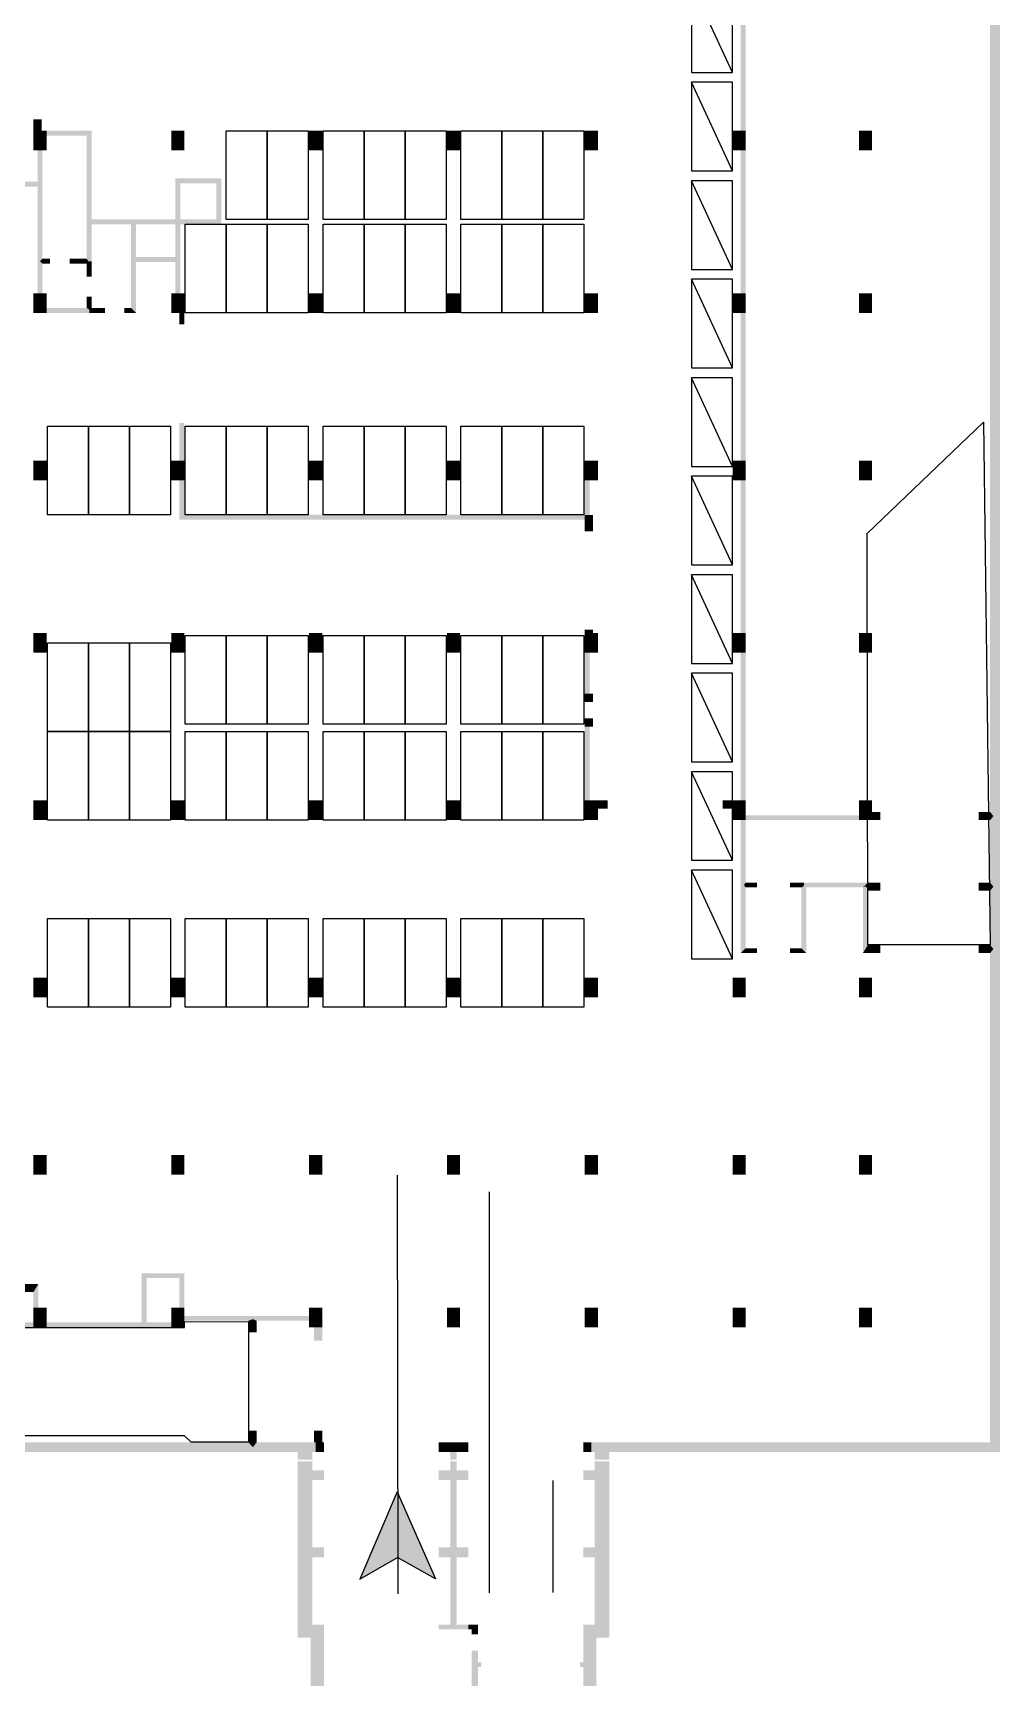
# Model space of a CAD drawing. Header units: inches. Extents: x 112.52 to 113.57, y 28.16 to 29.42.
# Drawn here: x 113.3212 to 113.5672, y 28.1645 to 28.5848 of the extents above; entities that cross this region are included whole.
import ezdxf

# ---------------------------------------------------------------- set-up
doc = ezdxf.new("R2010")
doc.units = ezdxf.units.IN
doc.header["$MEASUREMENT"] = 0
for name, color, linetype in [('0.0新增car', 253, 'Continuous'), ('PUB_HATCH', 253, 'Continuous'), ('坡道', 253, 'Continuous'), ('车位区域', 3, 'Continuous'), ('车动线', 7, 'Continuous'), ('车行流线', 253, 'Continuous')]:
    doc.layers.add(name, color=color, linetype=linetype)

# ---------------------------------------------------------------- blocks, each defined once
blk = doc.blocks.new('箭头')
at = {"layer": '车动线'}
blk.add_hatch(color=253, dxfattribs=at).paths.add_polyline_path([(0, 3196), (1849, -1048), (0, 0), (-1845, -1060)])
at = {"layer": '车动线', "color": 253}
for points in [[(0, 3196), (-1845, -1060), (0, 0)], [(0, 3196), (1849, -1048), (0, 0)]]:
    blk.add_lwpolyline(points, dxfattribs=at)
blk = doc.blocks.new('xz car')
at = {"layer": '0.0新增car', "color": 253}
blk.add_lwpolyline([(-1906919.5, -12572032.5), (-1906919.5, -12566632.5), (-1904419.5, -12566632.5), (-1904419.5, -12572032.5)], close=True, dxfattribs=at)
blk.add_lwpolyline([(-1904419.5, -12566632.5), (-1906919.5, -12572032.5)], dxfattribs=at)

msp = doc.modelspace()

# ---------------------------------------------------------------- hatches: boundary and pattern name
at = {"layer": 'PUB_HATCH'}
for points in [[(113.56549, 28.38571), (113.56716, 28.38571), (113.56716, 28.69588), (113.56549, 28.69588), (113.56466, 28.69526), (113.56466, 28.38676)], [(113.50246, 28.47108), (113.5012, 28.47108), (113.5012, 28.43226), (113.50246, 28.43226)], [(113.46155, 28.43226), (113.46155, 28.43226), (113.46363, 28.43226), (113.46363, 28.43309), (113.46154, 28.43309), (113.46154, 28.43226)], [(113.32128, 28.42725), (113.32462, 28.42725), (113.32462, 28.43226), (113.32128, 28.43226)], [(113.35635, 28.42725), (113.35969, 28.42725), (113.35969, 28.43226), (113.35635, 28.43226)], [(113.39141, 28.42725), (113.39475, 28.42725), (113.39475, 28.43226), (113.39141, 28.43226)], [(113.42648, 28.42725), (113.42982, 28.42725), (113.42982, 28.43226), (113.42648, 28.43226)], [(113.46155, 28.42725), (113.46488, 28.42725), (113.46488, 28.43226), (113.46155, 28.43226)], [(113.49912, 28.42725), (113.50246, 28.42725), (113.50246, 28.43226), (113.49912, 28.43226)], [(113.53126, 28.42725), (113.5346, 28.42725), (113.5346, 28.43226), (113.53126, 28.43226)], [(113.4628, 28.42725), (113.46217, 28.42725), (113.46155, 28.42725), (113.46155, 28.41473), (113.4628, 28.41473)], [(113.50246, 28.42725), (113.5012, 28.42725), (113.5012, 28.38968), (113.50246, 28.38968)], [(113.46155, 28.41681), (113.46155, 28.41472), (113.46363, 28.41472), (113.46363, 28.41681)], [(113.46155, 28.41055), (113.46155, 28.40846), (113.46363, 28.40846), (113.46363, 28.41055)], [(113.46155, 28.38968), (113.4628, 28.38968), (113.4628, 28.40909), (113.46155, 28.40909)], [(113.32128, 28.38467), (113.32462, 28.38467), (113.32462, 28.38968), (113.32128, 28.38968)], [(113.35635, 28.38467), (113.35969, 28.38467), (113.35969, 28.38968), (113.35635, 28.38968)], [(113.39141, 28.38467), (113.39475, 28.38467), (113.39475, 28.38968), (113.39141, 28.38968)], [(113.42648, 28.38467), (113.42982, 28.38467), (113.42982, 28.38968), (113.42648, 28.38968)], [(113.46155, 28.38467), (113.46488, 28.38467), (113.46488, 28.38968), (113.46155, 28.38968)], [(113.46488, 28.38968), (113.46488, 28.38759), (113.46739, 28.38759), (113.46739, 28.38968)], [(113.49912, 28.38968), (113.49661, 28.38968), (113.49661, 28.38759), (113.49912, 28.38759)], [(113.49912, 28.38467), (113.50246, 28.38467), (113.50246, 28.38968), (113.49912, 28.38968)], [(113.53126, 28.38467), (113.5346, 28.38467), (113.5346, 28.38968), (113.53126, 28.38968)], [(113.5346, 28.38676), (113.5346, 28.38467), (113.53209, 28.38467), (113.53209, 28.38467), (113.53669, 28.38467), (113.53669, 28.38676)], [(113.56173, 28.38467), (113.56466, 28.38467), (113.56549, 28.38571), (113.56466, 28.38676), (113.56173, 28.38676)], [(113.50246, 28.38467), (113.5012, 28.38467), (113.5012, 28.36818), (113.50204, 28.36818), (113.50246, 28.36881)], [(113.50246, 28.38592), (113.50246, 28.38467), (113.53126, 28.38467), (113.53126, 28.38592)], [(113.56549, 28.36776), (113.56716, 28.36776), (113.56716, 28.38571), (113.56549, 28.38571), (113.56466, 28.38467), (113.56466, 28.36881)], [(113.5012, 28.35086), (113.50246, 28.35211), (113.50246, 28.36755), (113.50204, 28.36818), (113.5012, 28.36818)], [(113.50538, 28.36881), (113.50246, 28.36881), (113.50204, 28.36818), (113.50246, 28.36755), (113.50538, 28.36755)], [(113.51727, 28.36797), (113.51727, 28.36881), (113.51373, 28.36881), (113.51373, 28.36755), (113.51665, 28.36755)], [(113.51665, 28.35211), (113.5179, 28.35086), (113.5179, 28.36755), (113.51727, 28.36797), (113.51665, 28.36755)], [(113.5323, 28.36755), (113.53356, 28.36881), (113.51727, 28.36881), (113.51727, 28.36797), (113.5179, 28.36755)], [(113.53314, 28.36776), (113.53356, 28.36881), (113.53356, 28.36881), (113.5323, 28.36755), (113.5323, 28.36776)], [(113.5323, 28.35086), (113.53356, 28.35294), (113.53356, 28.36672), (113.53314, 28.36776), (113.5323, 28.36776)], [(113.53669, 28.36881), (113.53356, 28.36881), (113.53314, 28.36776), (113.53356, 28.36672), (113.53669, 28.36672)], [(113.56173, 28.36672), (113.56466, 28.36672), (113.56549, 28.36776), (113.56466, 28.36881), (113.56173, 28.36881)], [(113.56549, 28.3519), (113.56716, 28.3519), (113.56716, 28.36776), (113.56549, 28.36776), (113.56466, 28.36672), (113.56466, 28.35294)], [(113.50538, 28.35211), (113.50246, 28.35211), (113.5012, 28.35086), (113.50538, 28.35086)], [(113.5179, 28.35086), (113.51665, 28.35211), (113.51373, 28.35211), (113.51373, 28.35086)], [(113.53669, 28.35294), (113.53356, 28.35294), (113.5323, 28.35086), (113.53669, 28.35086)], [(113.56173, 28.35086), (113.56466, 28.35086), (113.56549, 28.3519), (113.56466, 28.35294), (113.56173, 28.35294)], [(113.56466, 28.22645), (113.56716, 28.22395), (113.56716, 28.3519), (113.56549, 28.3519), (113.56466, 28.35086)], [(113.32128, 28.33958), (113.32462, 28.33958), (113.32462, 28.34459), (113.32128, 28.34459)], [(113.35635, 28.33958), (113.35969, 28.33958), (113.35969, 28.34459), (113.35635, 28.34459)], [(113.39141, 28.33958), (113.39475, 28.33958), (113.39475, 28.34459), (113.39141, 28.34459)], [(113.42648, 28.33958), (113.42982, 28.33958), (113.42982, 28.34459), (113.42648, 28.34459)], [(113.46155, 28.33958), (113.46488, 28.33958), (113.46488, 28.34459), (113.46155, 28.34459)], [(113.49912, 28.33958), (113.50246, 28.33958), (113.50246, 28.34459), (113.49912, 28.34459)], [(113.53126, 28.33958), (113.5346, 28.33958), (113.5346, 28.34459), (113.53126, 28.34459)], [(113.32128, 28.2945), (113.32462, 28.2945), (113.32462, 28.29951), (113.32128, 28.29951)], [(113.35635, 28.2945), (113.35969, 28.2945), (113.35969, 28.29951), (113.35635, 28.29951)], [(113.39141, 28.2945), (113.39475, 28.2945), (113.39475, 28.29951), (113.39141, 28.29951)], [(113.42648, 28.2945), (113.42982, 28.2945), (113.42982, 28.29951), (113.42648, 28.29951)], [(113.46155, 28.2945), (113.46488, 28.2945), (113.46488, 28.29951), (113.46155, 28.29951)], [(113.49912, 28.2945), (113.50246, 28.2945), (113.50246, 28.29951), (113.49912, 28.29951)], [(113.53126, 28.2945), (113.5346, 28.2945), (113.5346, 28.29951), (113.53126, 28.29951)], [(113.34946, 28.25651), (113.35008, 28.25693), (113.35008, 28.2682), (113.34883, 28.26945), (113.34883, 28.25693)], [(113.34883, 28.26945), (113.35008, 28.2682), (113.35843, 28.2682), (113.35968, 28.26945)], [(113.35843, 28.26068), (113.35968, 28.26068), (113.35968, 28.26945), (113.35843, 28.2682)], [(113.32253, 28.26674), (113.31838, 28.26674), (113.31838, 28.26465), (113.32128, 28.26465)], [(113.32128, 28.26068), (113.32253, 28.26068), (113.32253, 28.26674), (113.32128, 28.26465)], [(113.32128, 28.25567), (113.32462, 28.25567), (113.32462, 28.26068), (113.32128, 28.26068)], [(113.35635, 28.25567), (113.35969, 28.25567), (113.35969, 28.26068), (113.35635, 28.26068)], [(113.39141, 28.25567), (113.39475, 28.25567), (113.39475, 28.26068), (113.39141, 28.26068)], [(113.42648, 28.25567), (113.42982, 28.25567), (113.42982, 28.26068), (113.42648, 28.26068)], [(113.46155, 28.25567), (113.46488, 28.25567), (113.46488, 28.26068), (113.46155, 28.26068)], [(113.49912, 28.25567), (113.50246, 28.25567), (113.50246, 28.26068), (113.49912, 28.26068)], [(113.53126, 28.25567), (113.5346, 28.25567), (113.5346, 28.26068), (113.53126, 28.26068)], [(113.32128, 28.25567), (113.32128, 28.25693), (113.28955, 28.25693), (113.28955, 28.25567), (113.28788, 28.25567), (113.28788, 28.25567)], [(113.32462, 28.25693), (113.32462, 28.25614), (113.32462, 28.25567), (113.33464, 28.25568), (113.33464, 28.25693)], [(113.34946, 28.25651), (113.34883, 28.25693), (113.33464, 28.25693), (113.33464, 28.25568), (113.34946, 28.25568)], [(113.35635, 28.25568), (113.35635, 28.2563), (113.35635, 28.25693), (113.35008, 28.25693), (113.34946, 28.25651), (113.34946, 28.25568)], [(113.35969, 28.25797), (113.35969, 28.25734), (113.37596, 28.25734), (113.37708, 28.25776), (113.37722, 28.2586), (113.35969, 28.2586)], [(113.37708, 28.25776), (113.37596, 28.25734), (113.37596, 28.25442), (113.37805, 28.25442), (113.37805, 28.25734)], [(113.39141, 28.25797), (113.39141, 28.25859), (113.37722, 28.2586), (113.37708, 28.25776), (113.37805, 28.25734), (113.39141, 28.25734)], [(113.39475, 28.25797), (113.39475, 28.25567), (113.39266, 28.25567), (113.39266, 28.25233), (113.39475, 28.25233)], [(113.37596, 28.22937), (113.37596, 28.22645), (113.37711, 28.2252), (113.37805, 28.22645), (113.37805, 28.22937)], [(113.39266, 28.22937), (113.39266, 28.22645), (113.39383, 28.22545), (113.39475, 28.22645), (113.39475, 28.22937)], [(113.37711, 28.2252), (113.37596, 28.22645), (113.21838, 28.22645), (113.21775, 28.22562), (113.21775, 28.22395), (113.37722, 28.22395)], [(113.39308, 28.22395), (113.39308, 28.22645), (113.37805, 28.22645), (113.37711, 28.2252), (113.37722, 28.22395)], [(113.39383, 28.22545), (113.39266, 28.22645), (113.39308, 28.22645), (113.39308, 28.22395), (113.39392, 28.22395)], [(113.39383, 28.22545), (113.39392, 28.22645), (113.39308, 28.22645), (113.39308, 28.22395), (113.39392, 28.22395)], [(113.39517, 28.22562), (113.39517, 28.22645), (113.39392, 28.22645), (113.39383, 28.22545), (113.39392, 28.22395), (113.39517, 28.22395)], [(113.39517, 28.22562), (113.39517, 28.22645), (113.39475, 28.22645), (113.39383, 28.22545), (113.39392, 28.22395), (113.39517, 28.22395)], [(113.42815, 28.22395), (113.42815, 28.22645), (113.42439, 28.22645), (113.42439, 28.22562), (113.42439, 28.22395)], [(113.42815, 28.22395), (113.42815, 28.22645), (113.4244, 28.22645), (113.42439, 28.22562), (113.4244, 28.22395)], [(113.43191, 28.22562), (113.43191, 28.22645), (113.42815, 28.22645), (113.42815, 28.22395), (113.43191, 28.22395)], [(113.43191, 28.22562), (113.43191, 28.22645), (113.42815, 28.22645), (113.42815, 28.22395), (113.43191, 28.22395)], [(113.46322, 28.22395), (113.46322, 28.22645), (113.46113, 28.22645), (113.46113, 28.22562), (113.46113, 28.22395)], [(113.46322, 28.22395), (113.46322, 28.22645), (113.46113, 28.22645), (113.46113, 28.22562), (113.46113, 28.22395)], [(113.56716, 28.22395), (113.56466, 28.22645), (113.46322, 28.22645), (113.46322, 28.22395)], [(113.43191, 28.17886), (113.43274, 28.17886), (113.43441, 28.18011), (113.43191, 28.18011)], [(113.43191, 28.17886), (113.43274, 28.17886), (113.43441, 28.18011), (113.43191, 28.18011)], [(113.43274, 28.17886), (113.43274, 28.17761), (113.43441, 28.17761), (113.43441, 28.18011)], [(113.43274, 28.17886), (113.43274, 28.17761), (113.43441, 28.17761), (113.43441, 28.18011)], [(113.43441, 28.16448), (113.43441, 28.17344), (113.43274, 28.17344), (113.43274, 28.16448)], [(113.43441, 28.16448), (113.43441, 28.17344), (113.43274, 28.17344), (113.43274, 28.16448)]]:
    msp.add_hatch(color=253, dxfattribs=at).paths.add_polyline_path(points)
at = {"layer": 'PUB_HATCH', "true_color": 0xfcfcfc}
for points in [[(113.50246, 28.58755), (113.5012, 28.58755), (113.5012, 28.56), (113.50246, 28.56)], [(113.32128, 28.56), (113.32337, 28.56), (113.32337, 28.56292), (113.32128, 28.56292), (113.32128, 28.56)], [(113.32128, 28.55499), (113.32462, 28.55499), (113.32462, 28.56), (113.32128, 28.56)], [(113.32462, 28.56), (113.32462, 28.55875), (113.33484, 28.55875), (113.3361, 28.56)], [(113.3361, 28.56), (113.33484, 28.55875), (113.33484, 28.53683), (113.33568, 28.53683), (113.3361, 28.53746)], [(113.35635, 28.55499), (113.35969, 28.55499), (113.35969, 28.56), (113.35635, 28.56)], [(113.39141, 28.55499), (113.39475, 28.55499), (113.39475, 28.56), (113.39141, 28.56)], [(113.42648, 28.55499), (113.42982, 28.55499), (113.42982, 28.56), (113.42648, 28.56)], [(113.46155, 28.55499), (113.46488, 28.55499), (113.46488, 28.56), (113.46155, 28.56)], [(113.49912, 28.55499), (113.50246, 28.55499), (113.50246, 28.56), (113.49912, 28.56)], [(113.53126, 28.55499), (113.5346, 28.55499), (113.5346, 28.56), (113.53126, 28.56)], [(113.32357, 28.55499), (113.32232, 28.55499), (113.32232, 28.54706), (113.32295, 28.54643), (113.32358, 28.54643)], [(113.50246, 28.55499), (113.5012, 28.55499), (113.5012, 28.51867), (113.50246, 28.51867)], [(113.29852, 28.54664), (113.29852, 28.54581), (113.32232, 28.54581), (113.32295, 28.54643), (113.32232, 28.54706), (113.29915, 28.54706)], [(113.32295, 28.52681), (113.32357, 28.52744), (113.32358, 28.54643), (113.32295, 28.54643), (113.32232, 28.54581), (113.32232, 28.52681)], [(113.35864, 28.54664), (113.35739, 28.54789), (113.35739, 28.52786), (113.35781, 28.52723), (113.35864, 28.52723)], [(113.36782, 28.54664), (113.36907, 28.54789), (113.35739, 28.54789), (113.35864, 28.54664)], [(113.36907, 28.54789), (113.36782, 28.54664), (113.36782, 28.53746), (113.36907, 28.53621)], [(113.33568, 28.53683), (113.33484, 28.53683), (113.33484, 28.52744), (113.33526, 28.52681), (113.3361, 28.52681), (113.3361, 28.53621)], [(113.34674, 28.53662), (113.34674, 28.53746), (113.3361, 28.53746), (113.33568, 28.53683), (113.3361, 28.53621), (113.34611, 28.53621)], [(113.34674, 28.53662), (113.34611, 28.53621), (113.34611, 28.52723), (113.34695, 28.52723), (113.34737, 28.52786), (113.34736, 28.53621)], [(113.36907, 28.53621), (113.36782, 28.53746), (113.34674, 28.53746), (113.34674, 28.53662), (113.34736, 28.53621)], [(113.32232, 28.51867), (113.32357, 28.51867), (113.32357, 28.52619), (113.32295, 28.52681), (113.32232, 28.52681)], [(113.32357, 28.52619), (113.32545, 28.52619), (113.32545, 28.52744), (113.32357, 28.52744), (113.32295, 28.52681)], [(113.33484, 28.52744), (113.33046, 28.52744), (113.33046, 28.52619), (113.33484, 28.52619), (113.33526, 28.52681)], [(113.33484, 28.52619), (113.33484, 28.52285), (113.3361, 28.52285), (113.3361, 28.52681), (113.33526, 28.52681)], [(113.34695, 28.52723), (113.34611, 28.52723), (113.34612, 28.51492), (113.34737, 28.51366), (113.34737, 28.5266)], [(113.34695, 28.52723), (113.34737, 28.5266), (113.35739, 28.5266), (113.35781, 28.52723), (113.35739, 28.52786), (113.34737, 28.52786)], [(113.35739, 28.51867), (113.35864, 28.51867), (113.35864, 28.52723), (113.35781, 28.52723), (113.35739, 28.5266)], [(113.32128, 28.51366), (113.32462, 28.51366), (113.32462, 28.51867), (113.32128, 28.51867)], [(113.3361, 28.51492), (113.3361, 28.51784), (113.33484, 28.51784), (113.33484, 28.51492), (113.33547, 28.5145)], [(113.35635, 28.51366), (113.35969, 28.51366), (113.35969, 28.51867), (113.35635, 28.51867)], [(113.39141, 28.51366), (113.39475, 28.51366), (113.39475, 28.51867), (113.39141, 28.51867)], [(113.42648, 28.51366), (113.42982, 28.51366), (113.42982, 28.51867), (113.42648, 28.51867)], [(113.46155, 28.51366), (113.46488, 28.51366), (113.46488, 28.51867), (113.46155, 28.51867)], [(113.49912, 28.51366), (113.50246, 28.51366), (113.50246, 28.51867), (113.49912, 28.51867)], [(113.53126, 28.51366), (113.5346, 28.51366), (113.5346, 28.51867), (113.53126, 28.51867)], [(113.32462, 28.51492), (113.32462, 28.51366), (113.33547, 28.51366), (113.33547, 28.5145), (113.33484, 28.51492)], [(113.33547, 28.51366), (113.33944, 28.51366), (113.33944, 28.51492), (113.3361, 28.51492), (113.33547, 28.5145)], [(113.34612, 28.51492), (113.34444, 28.51492), (113.34444, 28.51366), (113.34737, 28.51366)], [(113.35969, 28.51366), (113.35843, 28.51366), (113.35843, 28.51074), (113.35969, 28.51074)], [(113.50246, 28.51366), (113.5012, 28.51366), (113.5012, 28.47609), (113.50246, 28.47609)], [(113.35843, 28.47609), (113.35969, 28.47609), (113.35969, 28.4857), (113.35843, 28.4857)], [(113.32128, 28.47108), (113.32462, 28.47108), (113.32462, 28.47609), (113.32128, 28.47609)], [(113.35635, 28.47108), (113.35969, 28.47108), (113.35969, 28.47609), (113.35635, 28.47609)], [(113.39141, 28.47108), (113.39475, 28.47108), (113.39475, 28.47609), (113.39141, 28.47609)], [(113.42648, 28.47108), (113.42982, 28.47108), (113.42982, 28.47609), (113.42648, 28.47609)], [(113.46155, 28.47108), (113.46488, 28.47108), (113.46488, 28.47609), (113.46155, 28.47609)], [(113.49912, 28.47108), (113.50246, 28.47108), (113.50246, 28.47609), (113.49912, 28.47609)], [(113.53126, 28.47108), (113.5346, 28.47108), (113.5346, 28.47609), (113.53126, 28.47609)], [(113.35969, 28.47108), (113.35843, 28.47108), (113.35843, 28.46106), (113.35969, 28.46232)], [(113.46155, 28.46232), (113.4628, 28.46106), (113.4628, 28.47108), (113.46155, 28.47108)], [(113.35969, 28.46232), (113.35843, 28.46106), (113.4628, 28.46106), (113.46155, 28.46232)], [(113.46363, 28.45814), (113.46363, 28.46231), (113.46154, 28.46231), (113.46154, 28.45814)]]:
    msp.add_hatch(color=7, dxfattribs=at).paths.add_polyline_path(points)
at = {"layer": 'PUB_HATCH'}
h = msp.add_hatch(color=253, dxfattribs=at)
h.dxf.hatch_style = 1
h.paths.add_polyline_path([(113.39225, 28.22394), (113.38849, 28.22394), (113.38849, 28.22203), (113.39225, 28.22203)])
h.paths.add_polyline_path([(113.42898, 28.22394), (113.42815, 28.22394), (113.42815, 28.22203), (113.42898, 28.22203)])
h.paths.add_polyline_path([(113.42815, 28.22394), (113.42731, 28.22394), (113.42731, 28.22203), (113.42815, 28.22203)])
h.paths.add_polyline_path([(113.46781, 28.22395), (113.46405, 28.22395), (113.46405, 28.22203), (113.46781, 28.22203)])
h = msp.add_hatch(color=253, dxfattribs=at)
h.dxf.hatch_style = 1
h.paths.add_polyline_path([(113.39308, 28.21935), (113.39225, 28.21935), (113.39225, 28.22161), (113.38849, 28.22161), (113.38849, 28.17677), (113.39183, 28.17677), (113.39183, 28.16448), (113.39517, 28.16448), (113.39517, 28.18011), (113.39225, 28.18011), (113.39225, 28.19723), (113.39517, 28.19723), (113.39517, 28.19973), (113.39225, 28.19973), (113.39225, 28.21685), (113.39308, 28.21685)])
h.paths.add_polyline_path([(113.39517, 28.21935), (113.39308, 28.21935), (113.39308, 28.21685), (113.39517, 28.21685)], flags=17)
h = msp.add_hatch(color=253, dxfattribs=at)
h.dxf.hatch_style = 1
h.paths.add_polyline_path([(113.39308, 28.21935), (113.39225, 28.21935), (113.39225, 28.22161), (113.38849, 28.22161), (113.38849, 28.17677), (113.39183, 28.17677), (113.39183, 28.16448), (113.39517, 28.16448), (113.39517, 28.18011), (113.39225, 28.18011), (113.39225, 28.19723), (113.39517, 28.19723), (113.39517, 28.19973), (113.39225, 28.19973), (113.39225, 28.21685), (113.39308, 28.21685)])
h.paths.add_polyline_path([(113.39517, 28.21935), (113.39308, 28.21935), (113.39308, 28.21685), (113.39517, 28.21685)], flags=17)
h = msp.add_hatch(color=253, dxfattribs=at)
h.dxf.hatch_style = 1
h.paths.add_polyline_path([(113.46781, 28.19598), (113.46781, 28.22161), (113.46405, 28.22161), (113.46405, 28.21935), (113.46322, 28.21935), (113.46322, 28.21685), (113.46405, 28.21685), (113.46405, 28.19973), (113.46321, 28.19973), (113.46321, 28.19723), (113.46405, 28.19723), (113.46405, 28.18011), (113.46321, 28.18011), (113.46321, 28.16448), (113.46447, 28.16448), (113.46447, 28.17677), (113.46781, 28.17677)])
h.paths.add_polyline_path([(113.46321, 28.18011), (113.46113, 28.18011), (113.46113, 28.16448), (113.46321, 28.16448)])
h.paths.add_polyline_path([(113.42815, 28.22161), (113.42731, 28.22161), (113.42731, 28.21935), (113.42815, 28.21935)])
h.paths.add_polyline_path([(113.42898, 28.22161), (113.42815, 28.22161), (113.42815, 28.21935), (113.42898, 28.21935)])
h.paths.add_polyline_path([(113.42815, 28.21935), (113.42731, 28.21935), (113.42439, 28.21935), (113.42439, 28.21685), (113.42731, 28.21685), (113.42731, 28.20891), (113.42815, 28.20891)])
h.paths.add_polyline_path([(113.43191, 28.21935), (113.42815, 28.21935), (113.42815, 28.20891), (113.42898, 28.20891), (113.42898, 28.21685), (113.43191, 28.21685)])
h.paths.add_polyline_path([(113.42898, 28.20891), (113.42815, 28.20891), (113.42815, 28.19935), (113.42815, 28.17886), (113.43191, 28.17886), (113.43191, 28.18011), (113.42898, 28.18011), (113.42898, 28.19723), (113.43191, 28.19723), (113.43191, 28.19973), (113.42898, 28.19973)])
h.paths.add_polyline_path([(113.42815, 28.20891), (113.42731, 28.20891), (113.42731, 28.19973), (113.42439, 28.19973), (113.42439, 28.19723), (113.42731, 28.19723), (113.42731, 28.18011), (113.42439, 28.18011), (113.42439, 28.17886), (113.42815, 28.17886)])
h.paths.add_polyline_path([(113.46321, 28.19973), (113.46113, 28.19973), (113.46113, 28.19723), (113.46321, 28.19723)])
h.paths.add_polyline_path([(113.46321, 28.21935), (113.46113, 28.21935), (113.46113, 28.21685), (113.46321, 28.21685)])
h = msp.add_hatch(color=253, dxfattribs=at)
h.dxf.hatch_style = 1
h.paths.add_polyline_path([(113.46781, 28.19598), (113.46781, 28.22161), (113.46405, 28.22161), (113.46405, 28.21935), (113.46322, 28.21935), (113.46322, 28.21685), (113.46405, 28.21685), (113.46405, 28.19973), (113.46321, 28.19973), (113.46321, 28.19723), (113.46405, 28.19723), (113.46405, 28.18011), (113.46321, 28.18011), (113.46321, 28.16448), (113.46447, 28.16448), (113.46447, 28.17677), (113.46781, 28.17677)])
h.paths.add_polyline_path([(113.46321, 28.18011), (113.46113, 28.18011), (113.46113, 28.16448), (113.46321, 28.16448)])
h.paths.add_polyline_path([(113.42815, 28.22161), (113.42731, 28.22161), (113.42731, 28.21935), (113.42815, 28.21935)])
h.paths.add_polyline_path([(113.42898, 28.22161), (113.42815, 28.22161), (113.42815, 28.21935), (113.42898, 28.21935)])
h.paths.add_polyline_path([(113.42815, 28.21935), (113.42731, 28.21935), (113.42439, 28.21935), (113.42439, 28.21685), (113.42731, 28.21685), (113.42731, 28.20891), (113.42815, 28.20891)])
h.paths.add_polyline_path([(113.43191, 28.21935), (113.42815, 28.21935), (113.42815, 28.20891), (113.42898, 28.20891), (113.42898, 28.21685), (113.43191, 28.21685)])
h.paths.add_polyline_path([(113.42898, 28.20891), (113.42815, 28.20891), (113.42815, 28.19935), (113.42815, 28.17886), (113.43191, 28.17886), (113.43191, 28.18011), (113.42898, 28.18011), (113.42898, 28.19723), (113.43191, 28.19723), (113.43191, 28.19973), (113.42898, 28.19973)])
h.paths.add_polyline_path([(113.42815, 28.20891), (113.42731, 28.20891), (113.42731, 28.19973), (113.42439, 28.19973), (113.42439, 28.19723), (113.42731, 28.19723), (113.42731, 28.18011), (113.42439, 28.18011), (113.42439, 28.17886), (113.42815, 28.17886)])
h.paths.add_polyline_path([(113.46321, 28.19973), (113.46113, 28.19973), (113.46113, 28.19723), (113.46321, 28.19723)])
h.paths.add_polyline_path([(113.46321, 28.21935), (113.46113, 28.21935), (113.46113, 28.21685), (113.46321, 28.21685)])
h = msp.add_hatch(color=253, dxfattribs=at)
h.dxf.hatch_style = 1
h.paths.add_polyline_path([(113.43525, 28.17051), (113.43441, 28.17051), (113.43441, 28.16926), (113.43525, 28.16926)])
h.paths.add_polyline_path([(113.46113, 28.17051), (113.46029, 28.17051), (113.46029, 28.16926), (113.46113, 28.16926)])
h = msp.add_hatch(color=253, dxfattribs=at)
h.dxf.hatch_style = 1
h.paths.add_polyline_path([(113.43525, 28.17051), (113.43441, 28.17051), (113.43441, 28.16926), (113.43525, 28.16926)])
h.paths.add_polyline_path([(113.46113, 28.17051), (113.46029, 28.17051), (113.46029, 28.16926), (113.46113, 28.16926)])

# ---------------------------------------------------------------- linework, layer by layer
at = {"layer": '坡道', "color": 253}
for points in [[(113.53356, 28.35294), (113.53335, 28.45761), (113.56299, 28.48592), (113.56466, 28.35294), (113.53356, 28.35294)], [(113.37596, 28.22934), (113.37596, 28.22645), (113.36137, 28.22645), (113.35968, 28.22812), (113.21838, 28.22812), (113.21838, 28.25567), (113.21838, 28.25567), (113.35969, 28.25567), (113.35969, 28.25713), (113.37596, 28.25707), (113.37596, 28.25442)]]:
    msp.add_lwpolyline(points, close=True, dxfattribs=at)
at = {"layer": '车位区域', "color": 253}
for points in [[(113.37033, 28.53746), (113.37033, 28.56), (113.38077, 28.56), (113.38077, 28.53746)], [(113.38077, 28.53746), (113.38077, 28.56), (113.3912, 28.56), (113.3912, 28.53746)], [(113.39496, 28.53746), (113.39496, 28.56), (113.4054, 28.56), (113.4054, 28.53746)], [(113.4054, 28.53746), (113.4054, 28.56), (113.41583, 28.56), (113.41583, 28.53746)], [(113.41583, 28.53746), (113.41583, 28.56), (113.42627, 28.56), (113.42627, 28.53746)], [(113.43003, 28.53746), (113.43003, 28.56), (113.44046, 28.56), (113.44046, 28.53746)], [(113.44046, 28.53746), (113.44046, 28.56), (113.4509, 28.56), (113.4509, 28.53746)], [(113.4509, 28.53746), (113.4509, 28.56), (113.46134, 28.56), (113.46134, 28.53746)], [(113.35989, 28.51366), (113.35989, 28.53621), (113.37033, 28.53621), (113.37033, 28.51366)], [(113.37033, 28.51366), (113.37033, 28.53621), (113.38077, 28.53621), (113.38077, 28.51366)], [(113.38077, 28.51366), (113.38077, 28.53621), (113.3912, 28.53621), (113.3912, 28.51366)], [(113.39496, 28.51366), (113.39496, 28.53621), (113.4054, 28.53621), (113.4054, 28.51366)], [(113.4054, 28.51366), (113.4054, 28.53621), (113.41583, 28.53621), (113.41583, 28.51366)], [(113.41583, 28.51366), (113.41583, 28.53621), (113.42627, 28.53621), (113.42627, 28.51366)], [(113.43003, 28.51366), (113.43003, 28.53621), (113.44046, 28.53621), (113.44046, 28.51366)], [(113.44046, 28.51366), (113.44046, 28.53621), (113.4509, 28.53621), (113.4509, 28.51366)], [(113.4509, 28.51366), (113.4509, 28.53621), (113.46134, 28.53621), (113.46134, 28.51366)], [(113.32483, 28.46232), (113.32483, 28.48486), (113.33526, 28.48486), (113.33526, 28.46232)], [(113.32483, 28.46232), (113.32483, 28.48486), (113.33526, 28.48486), (113.33526, 28.46232)], [(113.33526, 28.46232), (113.33526, 28.48486), (113.3457, 28.48486), (113.3457, 28.46232)], [(113.33526, 28.46232), (113.33526, 28.48486), (113.3457, 28.48486), (113.3457, 28.46232)], [(113.3457, 28.46232), (113.3457, 28.48486), (113.35614, 28.48486), (113.35614, 28.46232)], [(113.3457, 28.46232), (113.3457, 28.48486), (113.35614, 28.48486), (113.35614, 28.46232)], [(113.35989, 28.46232), (113.35989, 28.48486), (113.37033, 28.48486), (113.37033, 28.46232)], [(113.37033, 28.46232), (113.37033, 28.48486), (113.38077, 28.48486), (113.38077, 28.46232)], [(113.38077, 28.46232), (113.38077, 28.48486), (113.3912, 28.48486), (113.3912, 28.46232)], [(113.39496, 28.46232), (113.39496, 28.48486), (113.4054, 28.48486), (113.4054, 28.46232)], [(113.4054, 28.46232), (113.4054, 28.48486), (113.41583, 28.48486), (113.41583, 28.46232)], [(113.41583, 28.46232), (113.41583, 28.48486), (113.42627, 28.48486), (113.42627, 28.46232)], [(113.43003, 28.46232), (113.43003, 28.48486), (113.44046, 28.48486), (113.44046, 28.46232)], [(113.44046, 28.46232), (113.44046, 28.48486), (113.4509, 28.48486), (113.4509, 28.46232)], [(113.4509, 28.46232), (113.4509, 28.48486), (113.46134, 28.48486), (113.46134, 28.46232)], [(113.32483, 28.40721), (113.32483, 28.42975), (113.33526, 28.42975), (113.33526, 28.40721)], [(113.33526, 28.40721), (113.33526, 28.42975), (113.3457, 28.42975), (113.3457, 28.40721)], [(113.3457, 28.40721), (113.3457, 28.42975), (113.35614, 28.42975), (113.35614, 28.40721)], [(113.35989, 28.40909), (113.35989, 28.43163), (113.37033, 28.43163), (113.37033, 28.40909)], [(113.37033, 28.40909), (113.37033, 28.43163), (113.38077, 28.43163), (113.38077, 28.40909)], [(113.38077, 28.40909), (113.38077, 28.43163), (113.3912, 28.43163), (113.3912, 28.40909)], [(113.39496, 28.40909), (113.39496, 28.43163), (113.4054, 28.43163), (113.4054, 28.40909)], [(113.4054, 28.40909), (113.4054, 28.43163), (113.41583, 28.43163), (113.41583, 28.40909)], [(113.41583, 28.40909), (113.41583, 28.43163), (113.42627, 28.43163), (113.42627, 28.40909)], [(113.43003, 28.40909), (113.43003, 28.43163), (113.44046, 28.43163), (113.44046, 28.40909)], [(113.44046, 28.40909), (113.44046, 28.43163), (113.4509, 28.43163), (113.4509, 28.40909)], [(113.4509, 28.40909), (113.4509, 28.43163), (113.46134, 28.43163), (113.46134, 28.40909)], [(113.32483, 28.38467), (113.32483, 28.40721), (113.33526, 28.40721), (113.33526, 28.38467)], [(113.33526, 28.38467), (113.33526, 28.40721), (113.3457, 28.40721), (113.3457, 28.38467)], [(113.3457, 28.38467), (113.3457, 28.40721), (113.35614, 28.40721), (113.35614, 28.38467)], [(113.35989, 28.38467), (113.35989, 28.40721), (113.37033, 28.40721), (113.37033, 28.38467)], [(113.37033, 28.38467), (113.37033, 28.40721), (113.38077, 28.40721), (113.38077, 28.38467)], [(113.38077, 28.38467), (113.38077, 28.40721), (113.3912, 28.40721), (113.3912, 28.38467)], [(113.39496, 28.38467), (113.39496, 28.40721), (113.4054, 28.40721), (113.4054, 28.38467)], [(113.4054, 28.38467), (113.4054, 28.40721), (113.41583, 28.40721), (113.41583, 28.38467)], [(113.41583, 28.38467), (113.41583, 28.40721), (113.42627, 28.40721), (113.42627, 28.38467)], [(113.43003, 28.38467), (113.43003, 28.40721), (113.44046, 28.40721), (113.44046, 28.38467)], [(113.44046, 28.38467), (113.44046, 28.40721), (113.4509, 28.40721), (113.4509, 28.38467)], [(113.4509, 28.38467), (113.4509, 28.40721), (113.46134, 28.40721), (113.46134, 28.38467)], [(113.32483, 28.33708), (113.32483, 28.35962), (113.33526, 28.35962), (113.33526, 28.33708)], [(113.33526, 28.33708), (113.33526, 28.35962), (113.3457, 28.35962), (113.3457, 28.33708)], [(113.3457, 28.33708), (113.3457, 28.35962), (113.35614, 28.35962), (113.35614, 28.33708)], [(113.35989, 28.33708), (113.35989, 28.35962), (113.37033, 28.35962), (113.37033, 28.33708)], [(113.37033, 28.33708), (113.37033, 28.35962), (113.38077, 28.35962), (113.38077, 28.33708)], [(113.38077, 28.33708), (113.38077, 28.35962), (113.3912, 28.35962), (113.3912, 28.33708)], [(113.39496, 28.33708), (113.39496, 28.35962), (113.4054, 28.35962), (113.4054, 28.33708)], [(113.4054, 28.33708), (113.4054, 28.35962), (113.41583, 28.35962), (113.41583, 28.33708)], [(113.41583, 28.33708), (113.41583, 28.35962), (113.42627, 28.35962), (113.42627, 28.33708)], [(113.43003, 28.33708), (113.43003, 28.35962), (113.44046, 28.35962), (113.44046, 28.33708)], [(113.44046, 28.33708), (113.44046, 28.35962), (113.4509, 28.35962), (113.4509, 28.33708)], [(113.4509, 28.33708), (113.4509, 28.35962), (113.46134, 28.35962), (113.46134, 28.33708)]]:
    msp.add_lwpolyline(points, close=True, dxfattribs=at)
at = {"layer": '车行流线', "color": 253}
for p, q in [((113.41378, 28.29435), (113.41395, 28.18793)), ((113.4372, 28.29018), (113.4372, 28.18816)), ((113.4535, 28.18826), (113.4535, 28.21675))]:
    msp.add_line(p, q, dxfattribs=at)

# ---------------------------------------------------------------- block references
at = {"layer": '0.0新增car', "color": 1, "xscale": -4.1745729528e-06, "yscale": 4.1745729528e-06, "zscale": 4.1745729528e-06, "rotation": 180}
for p in [(121.44925, -23.88549), (121.44925, -23.91054), (121.44925, -23.93559), (121.44925, -23.96064), (121.44925, -23.98568), (121.44925, -24.01073)]:
    msp.add_blockref('xz car', p, dxfattribs=at)
at = {"layer": '0.0新增car', "color": 253, "xscale": -4.1745729528e-06, "yscale": 4.1745729528e-06, "zscale": 4.1745729528e-06, "rotation": 180}
for p in [(121.44925, -24.03578), (121.44925, -24.06083), (121.44925, -24.08587), (121.44925, -24.11092)]:
    msp.add_blockref('xz car', p, dxfattribs=at)
at = {"layer": '车动线', "color": 253, "xscale": -5.2182161909e-06, "yscale": 5.218216191e-06, "zscale": 5.218216191e-06, "rotation": 0.4125229989139179}
msp.add_blockref('箭头', (113.41393, 28.19719), dxfattribs=at)

doc.saveas('drawing.dxf')
